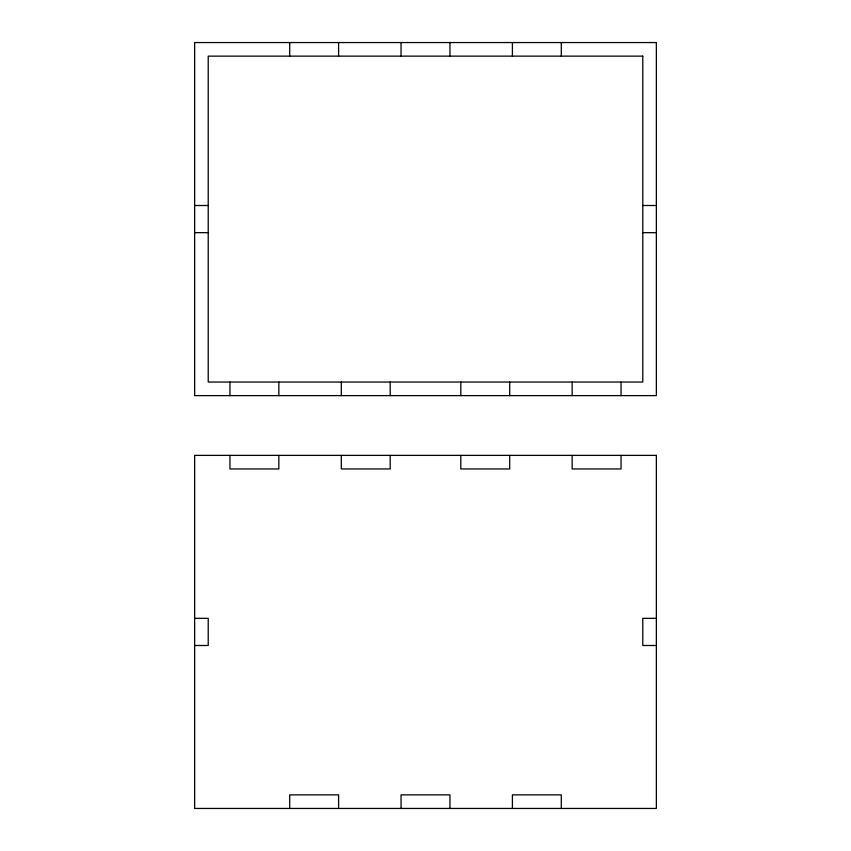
<?xml version="1.0" encoding="UTF-8"?>
<svg xmlns="http://www.w3.org/2000/svg" width="851" height="851" viewBox="0 0 851 851"><rect width="100%" height="100%" fill="white"/><g stroke="black" fill="none" stroke-linecap="round" stroke-linejoin="round"><path stroke-width="1.28" d="M194.645 205.506L208.218 205.506M642.782 205.506L656.355 205.506M194.645 232.663L208.218 232.663M642.782 232.663L656.355 232.663M194.645 618.337L208.218 618.337L208.218 645.494L194.645 645.494M656.355 618.337L642.782 618.337L642.782 645.494L656.355 645.494M621.049 382.046L621.049 395.619M621.049 455.381L621.049 468.954L572.159 468.954L572.159 455.381M572.159 382.046L572.159 395.619M561.298 42.55L561.298 56.134M561.298 808.45L561.298 794.866L512.408 794.866L512.408 808.45M512.408 42.55L512.408 56.134M509.696 382.046L509.696 395.619M509.696 455.381L509.696 468.954L460.806 468.954L460.806 455.381M460.806 382.046L460.806 395.619M449.945 42.55L449.945 56.134M449.945 808.45L449.945 794.866L401.055 794.866L401.055 808.45M401.055 42.55L401.055 56.134M390.194 382.046L390.194 395.619M390.194 455.381L390.194 468.954L341.304 468.954L341.304 455.381M341.304 382.046L341.304 395.619M338.592 42.55L338.592 56.134M338.592 808.45L338.592 794.866L289.702 794.866L289.702 808.45M289.702 42.55L289.702 56.134M278.841 382.046L278.841 395.619M278.841 455.381L278.841 468.954L229.951 468.954L229.951 455.381M229.951 382.046L229.951 395.619M656.355 42.55L194.645 42.55L194.645 395.619L656.355 395.619L656.355 42.55M642.782 56.134L208.218 56.134L208.218 382.046L642.782 382.046L642.782 56.134M656.355 455.381L194.645 455.381L194.645 808.45L656.355 808.45L656.355 455.381"/></g></svg>
